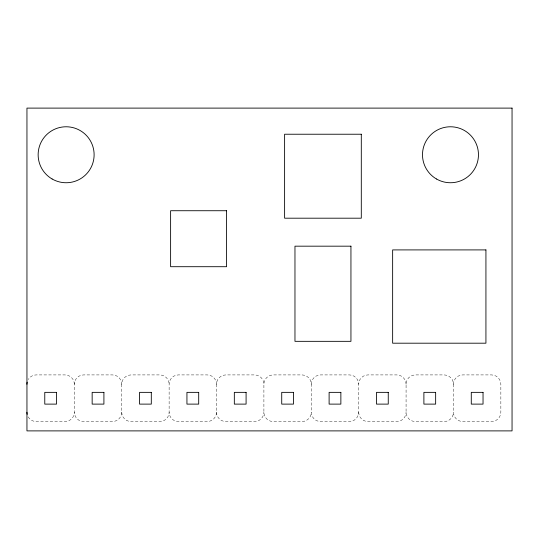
<?xml version="1.0" encoding="UTF-8"?>
<svg xmlns="http://www.w3.org/2000/svg" width="539" height="539" viewBox="0 0 539 539"><rect width="100%" height="100%" fill="white"/><g stroke="black" fill="none" stroke-linecap="round" stroke-linejoin="round"><path stroke-width="0.4" stroke-dasharray="2.69 2.02" d="M453.467 384.246L453.467 412.234A9.331 9.331 0 0 0 462.792 421.559L491.528 421.559A9.331 9.331 0 0 0 500.852 412.234L500.852 384.246A9.331 9.331 0 0 0 491.528 374.915L462.792 374.915A9.331 9.331 0 0 0 453.467 384.246A9.331 9.331 0 0 0 444.136 374.915L415.401 374.915A9.331 9.331 0 0 0 406.076 384.246L406.076 412.234A9.331 9.331 0 0 0 415.401 421.559L444.136 421.559A9.331 9.331 0 0 0 453.467 412.234M406.076 384.246A9.331 9.331 0 0 0 396.744 374.915L368.016 374.915A9.331 9.331 0 0 0 358.684 384.246L358.684 412.234A9.331 9.331 0 0 1 349.353 421.559L320.624 421.559A9.331 9.331 0 0 1 311.293 412.234L311.293 384.246A9.331 9.331 0 0 0 301.961 374.915L273.233 374.915A9.331 9.331 0 0 0 263.901 384.246L263.901 412.234A9.331 9.331 0 0 0 273.233 421.559L301.961 421.559A9.331 9.331 0 0 0 311.293 412.234M216.51 384.246L216.51 412.234A9.331 9.331 0 0 1 207.185 421.559L178.449 421.559A9.331 9.331 0 0 1 169.125 412.234L169.125 384.246A9.331 9.331 0 0 1 178.449 374.915L207.185 374.915A9.331 9.331 0 0 1 216.51 384.246A9.331 9.331 0 0 1 225.841 374.915L254.576 374.915A9.331 9.331 0 0 1 263.901 384.246M121.733 384.246L121.733 412.234A9.331 9.331 0 0 1 112.402 421.559L83.666 421.559A9.331 9.331 0 0 1 74.342 412.234L74.342 384.246A9.331 9.331 0 0 1 83.666 374.915L112.402 374.915A9.331 9.331 0 0 1 121.733 384.246A9.331 9.331 0 0 1 131.058 374.915L159.793 374.915A9.331 9.331 0 0 1 169.125 384.246M28.203 416.896A9.331 9.331 0 0 0 36.281 421.559L65.01 421.559A9.331 9.331 0 0 0 74.342 412.234M74.342 384.246A9.331 9.331 0 0 0 65.01 374.915L36.281 374.915A9.331 9.331 0 0 0 28.203 379.577M121.733 412.234A9.331 9.331 0 0 0 131.058 421.559L159.793 421.559A9.331 9.331 0 0 0 169.125 412.234M216.51 412.234A9.331 9.331 0 0 0 225.841 421.559L254.576 421.559A9.331 9.331 0 0 0 263.901 412.234M311.293 384.246A9.331 9.331 0 0 1 320.624 374.915L349.353 374.915A9.331 9.331 0 0 1 358.684 384.246M358.684 412.234A9.331 9.331 0 0 0 368.016 421.559L396.744 421.559A9.331 9.331 0 0 0 406.076 412.234"/><path stroke-width="0.81" d="M26.95 384.246A9.331 9.331 0 0 1 27.186 382.171M27.186 414.309A9.331 9.331 0 0 1 26.95 412.234M512.05 108.11L26.95 108.11L26.95 430.89L512.05 430.89L512.05 108.11M361.298 134.231L284.612 134.231L284.612 218.194L361.298 218.194L361.298 134.231M226.589 210.729L170.614 210.729L170.614 266.704L226.589 266.704L226.589 210.729M350.943 246.175L294.968 246.175L294.968 341.335L350.943 341.335L350.943 246.175M485.929 249.907L392.641 249.907L392.641 343.195L485.929 343.195L485.929 249.907M56.521 392.358L44.771 392.358L44.771 404.115L56.521 404.115L56.521 392.358M103.912 392.358L92.156 392.358L92.156 404.115L103.912 404.115L103.912 392.358M151.304 392.358L139.547 392.358L139.547 404.115L151.304 404.115L151.304 392.358M198.696 392.358L186.939 392.358L186.939 404.115L198.696 404.115L198.696 392.358M246.087 392.358L234.33 392.358L234.33 404.115L246.087 404.115L246.087 392.358M293.472 392.358L281.722 392.358L281.722 404.115L293.472 404.115L293.472 392.358M340.864 392.358L329.113 392.358L329.113 404.115L340.864 404.115L340.864 392.358M388.255 392.358L376.505 392.358L376.505 404.115L388.255 404.115L388.255 392.358M435.647 392.358L423.89 392.358L423.89 404.115L435.647 404.115L435.647 392.358M483.038 392.358L471.281 392.358L471.281 404.115L483.038 404.115L483.038 392.358M52.135 178.995A27.988 27.988 0 0 0 94.116 154.754A27.988 27.988 0 0 0 52.135 130.519A27.988 27.988 0 0 0 52.135 178.995M436.489 178.995A27.988 27.988 0 0 0 478.464 154.754A27.988 27.988 0 0 0 436.489 130.519A27.988 27.988 0 0 0 436.489 178.995"/></g></svg>
